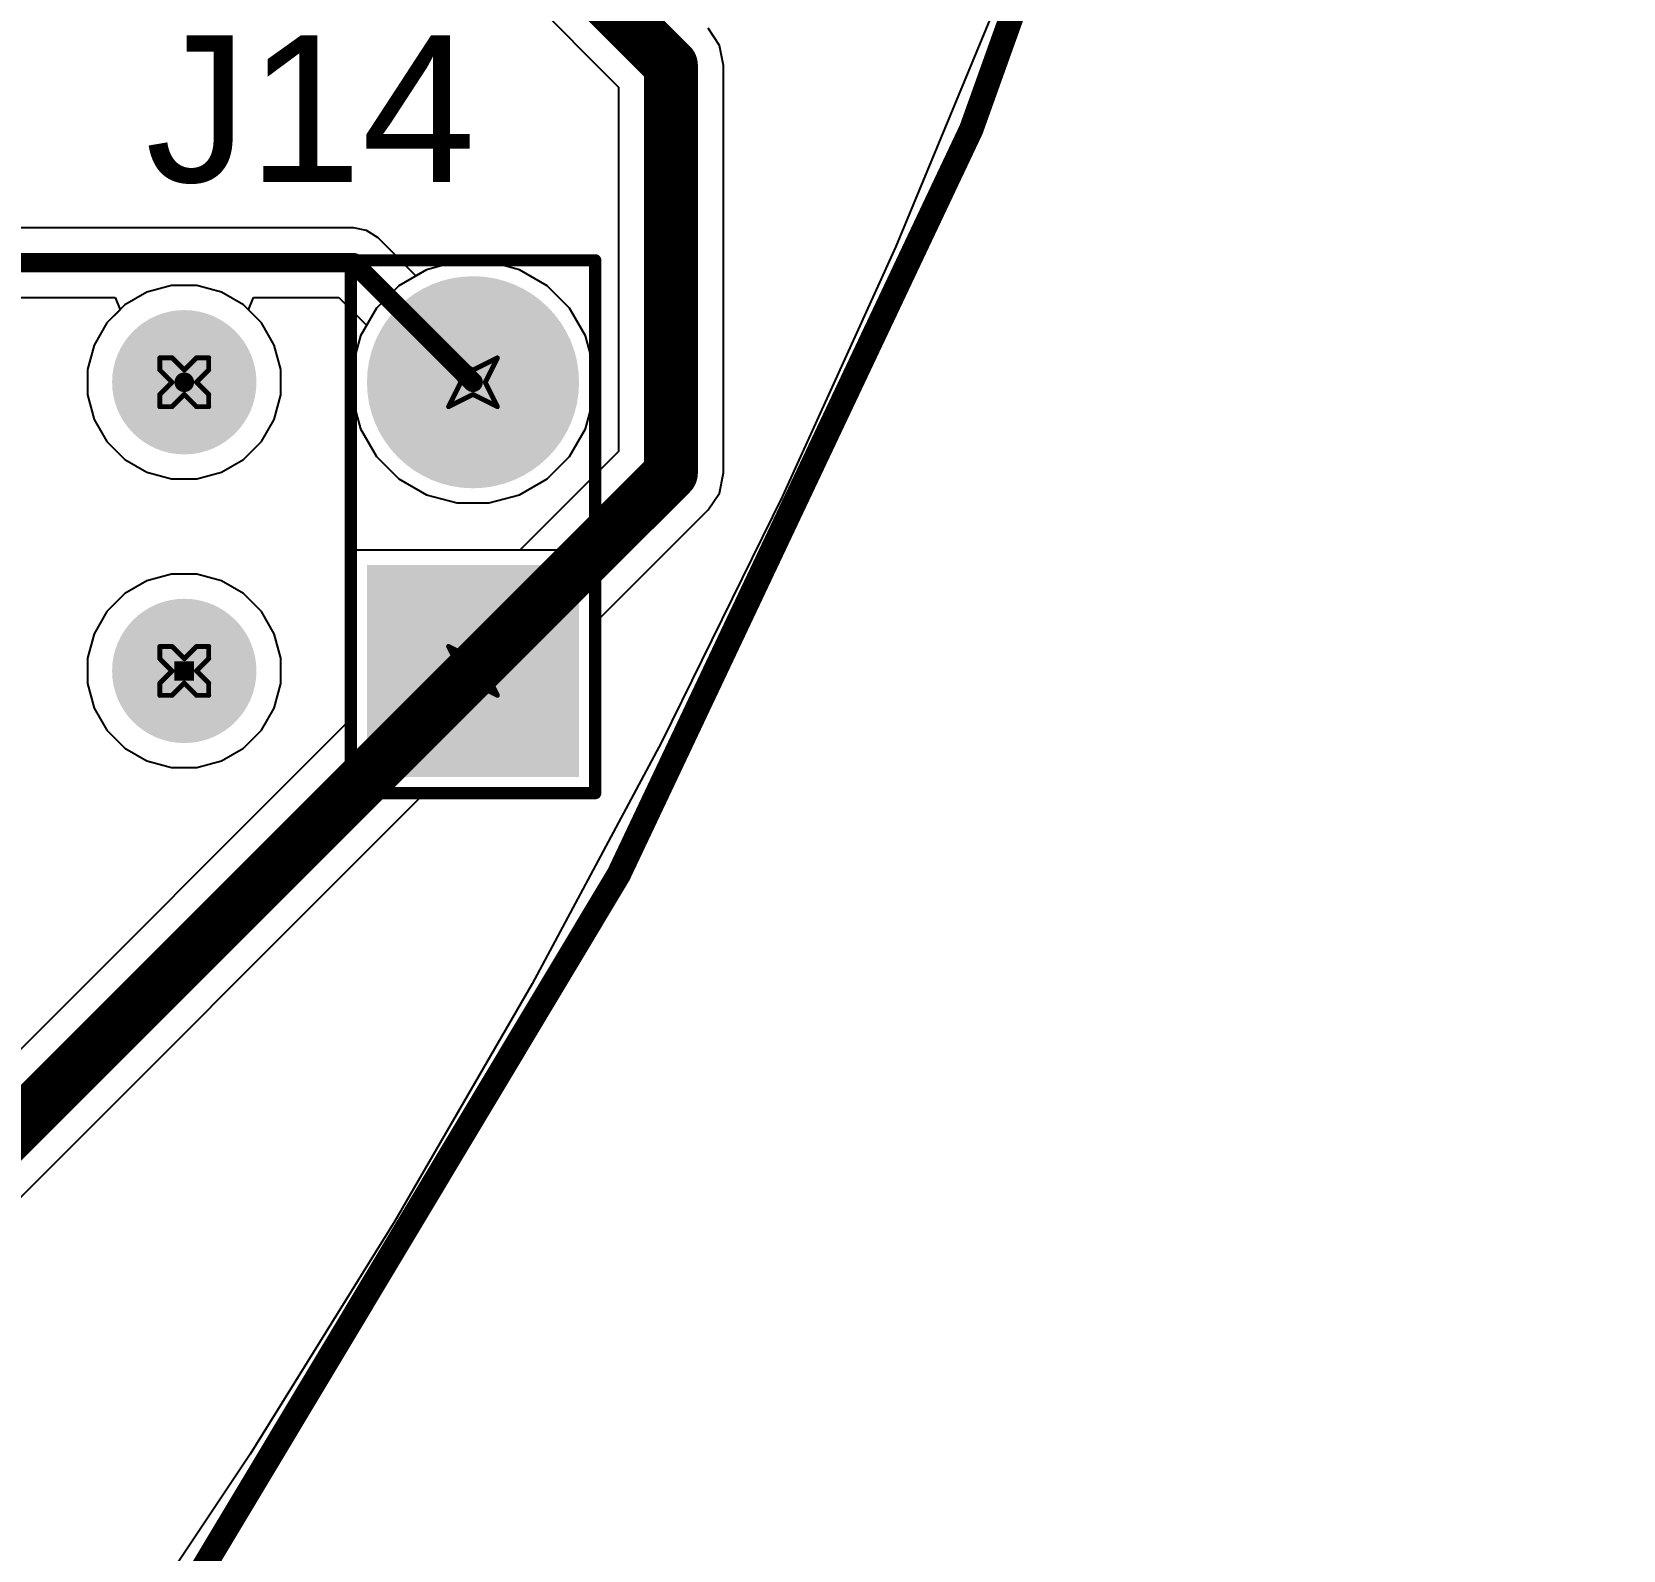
# Model space of a CAD drawing. Header units: inches. Extents: x -89 to 427, y -87 to 99.
# Drawn here: x 70.91 to 87.44, y -48.18 to -32.4 of the extents above; entities that cross this region are included whole.
import ezdxf

# ---------------------------------------------------------------- set-up
doc = ezdxf.new("R2010")
doc.units = ezdxf.units.IN
for name, color, linetype in [('Board_Outline', 56, 'Continuous'), ('Bottom Layer', 5, 'Continuous'), ('Bottom Solder', 6, 'Continuous'), ('Drill Drawing', 1, 'Continuous'), ('Multi-Layer', 9, 'Continuous'), ('Pad Holes', 156, 'Continuous'), ('Top Layer', 1, 'Continuous'), ('Top Overlay', 2, 'Continuous'), ('Top Solder', 216, 'Continuous')]:
    doc.layers.add(name, color=color, linetype=linetype)
doc.styles.add('Arial', font='', dxfattribs={"height": 0.2})
doc.styles.get('Arial').set_extended_font_data('Arial')

msp = doc.modelspace()

# ---------------------------------------------------------------- hatches: boundary and pattern name
at = {"layer": 'Bottom Layer'}
h = msp.add_hatch(color=5, dxfattribs=at)
edge = h.paths.add_edge_path()
edge.add_arc((75.489, -36.041), 1, 0, 360)
h = msp.add_hatch(color=5, dxfattribs=at)
edge = h.paths.add_edge_path()
edge.add_arc((75.489, -36.041), 1, 0, 360)
msp.add_hatch(color=5, dxfattribs=at).paths.add_polyline_path([(74.489, -40.041), (74.489, -38.041), (76.489, -38.041), (76.489, -40.041)])
msp.add_hatch(color=5, dxfattribs=at).paths.add_polyline_path([(74.489, -40.041), (74.489, -38.041), (76.489, -38.041), (76.489, -40.041)])
at = {"layer": 'Bottom Solder'}
h = msp.add_hatch(color=6, dxfattribs=at)
edge = h.paths.add_edge_path()
edge.add_arc((75.489, -36.041), 1.102, 0, 360)
h = msp.add_hatch(color=6, dxfattribs=at)
edge = h.paths.add_edge_path()
edge.add_arc((75.489, -36.041), 1.102, 0, 360)
h = msp.add_hatch(color=6, dxfattribs=at)
edge = h.paths.add_edge_path()
edge.add_arc((72.489, -36.041), 0.102, 0, 360)
for points in [[(74.387, -40.143), (74.387, -37.94), (76.59, -37.94), (76.59, -40.143)], [(74.387, -40.143), (74.387, -37.94), (76.59, -37.94), (76.59, -40.143)], [(72.387, -39.143), (72.387, -38.94), (72.59, -38.94), (72.59, -39.143)]]:
    msp.add_hatch(color=6, dxfattribs=at).paths.add_polyline_path(points)
at = {"layer": 'Multi-Layer'}
h = msp.add_hatch(color=9, dxfattribs=at)
edge = h.paths.add_edge_path()
edge.add_arc((75.489, -36.041), 1, 0, 360)
h = msp.add_hatch(color=9, dxfattribs=at)
edge = h.paths.add_edge_path()
edge.add_arc((75.489, -36.041), 1, 0, 360)
msp.add_hatch(color=9, dxfattribs=at).paths.add_polyline_path([(74.489, -40.041), (74.489, -38.041), (76.489, -38.041), (76.489, -40.041)])
msp.add_hatch(color=9, dxfattribs=at).paths.add_polyline_path([(74.489, -40.041), (74.489, -38.041), (76.489, -38.041), (76.489, -40.041)])
at = {"layer": 'Pad Holes'}
h = msp.add_hatch(color=7, dxfattribs=at)
edge = h.paths.add_edge_path()
edge.add_arc((72.489, -36.041), 0.75, 0, 360)
h = msp.add_hatch(color=7, dxfattribs=at)
edge = h.paths.add_edge_path()
edge.add_arc((75.489, -36.041), 0.6, 0, 360)
h = msp.add_hatch(color=7, dxfattribs=at)
edge = h.paths.add_edge_path()
edge.add_arc((75.489, -36.041), 0.6, 0, 360)
h = msp.add_hatch(color=7, dxfattribs=at)
edge = h.paths.add_edge_path()
edge.add_arc((72.489, -39.041), 0.75, 0, 360)
h = msp.add_hatch(color=7, dxfattribs=at)
edge = h.paths.add_edge_path()
edge.add_arc((75.489, -39.041), 0.6, 0, 360)
h = msp.add_hatch(color=7, dxfattribs=at)
edge = h.paths.add_edge_path()
edge.add_arc((75.489, -39.041), 0.6, 0, 360)
at = {"layer": 'Top Layer'}
h = msp.add_hatch(color=1, dxfattribs=at)
edge = h.paths.add_edge_path()
edge.add_arc((75.489, -36.041), 1, 0, 360)
h = msp.add_hatch(color=1, dxfattribs=at)
edge = h.paths.add_edge_path()
edge.add_arc((75.489, -36.041), 1, 0, 360)
msp.add_hatch(color=1, dxfattribs=at).paths.add_polyline_path([(74.489, -40.041), (74.489, -38.041), (76.489, -38.041), (76.489, -40.041)])
msp.add_hatch(color=1, dxfattribs=at).paths.add_polyline_path([(74.489, -40.041), (74.489, -38.041), (76.489, -38.041), (76.489, -40.041)])
at = {"layer": 'Top Solder'}
h = msp.add_hatch(color=216, dxfattribs=at)
edge = h.paths.add_edge_path()
edge.add_arc((75.489, -36.041), 1.102, 0, 360)
h = msp.add_hatch(color=216, dxfattribs=at)
edge = h.paths.add_edge_path()
edge.add_arc((75.489, -36.041), 1.102, 0, 360)
h = msp.add_hatch(color=216, dxfattribs=at)
edge = h.paths.add_edge_path()
edge.add_arc((72.489, -36.041), 0.102, 0, 360)
for points in [[(74.387, -40.143), (74.387, -37.94), (76.59, -37.94), (76.59, -40.143)], [(74.387, -40.143), (74.387, -37.94), (76.59, -37.94), (76.59, -40.143)], [(72.387, -39.143), (72.387, -38.94), (72.59, -38.94), (72.59, -39.143)]]:
    msp.add_hatch(color=216, dxfattribs=at).paths.add_polyline_path(points)

# ---------------------------------------------------------------- linework, layer by layer
at = {"layer": 'Board_Outline'}
msp.add_lwpolyline([(87.312, 0, 0.254, 0.254, 1), (-87.312, 0, 0.254, 0.254, 1)], format="xyseb", close=True, dxfattribs=at)
at = {"layer": 'Bottom Layer'}
for p, q in [((75.974, -31.944), (77.002, -32.973)), ((80.972, -31.998), (79.882, -34.63)), ((78.049, -32.54), (77.931, -32.363)), ((78.09, -32.748), (78.049, -32.54)), ((78.09, -36.984), (78.09, -32.748)), ((77.002, -32.973), (77.002, -36.759)), ((74.246, -34.435), (67.666, -34.435)), ((74.384, -34.463), (74.246, -34.435)), ((74.246, -34.435), (74.246, -34.435)), ((74.502, -34.542), (74.384, -34.463)), ((74.896, -34.936), (74.502, -34.542)), ((79.882, -34.63), (78.706, -37.225)), ((75.005, -34.873), (74.896, -34.936)), ((75.324, -34.787), (75.005, -34.873)), ((75.654, -34.787), (75.324, -34.787)), ((75.973, -34.873), (75.654, -34.787)), ((76.259, -35.038), (75.973, -34.873)), ((76.492, -35.271), (76.259, -35.038)), ((67.816, -35.161), (71.77, -35.161)), ((71.77, -35.161), (71.823, -35.288)), ((73.155, -35.288), (73.208, -35.161)), ((73.208, -35.161), (74.095, -35.161)), ((74.095, -35.161), (74.383, -35.448)), ((71.823, -35.288), (71.685, -35.425)), ((73.292, -35.425), (73.155, -35.288)), ((76.657, -35.557), (76.492, -35.271)), ((71.685, -35.425), (71.553, -35.654)), ((73.424, -35.654), (73.292, -35.425)), ((74.383, -35.448), (74.32, -35.557)), ((71.553, -35.654), (71.485, -35.909)), ((73.493, -35.909), (73.424, -35.654)), ((74.32, -35.557), (74.235, -35.876)), ((76.743, -35.876), (76.657, -35.557)), ((74.235, -35.876), (74.235, -36.206)), ((76.743, -36.206), (76.743, -35.876)), ((71.485, -35.909), (71.485, -36.173)), ((73.493, -36.173), (73.493, -35.909)), ((71.485, -36.173), (71.553, -36.429)), ((73.424, -36.429), (73.493, -36.173)), ((74.235, -36.206), (74.32, -36.525)), ((76.657, -36.525), (76.743, -36.206)), ((71.553, -36.429), (71.685, -36.658)), ((73.292, -36.658), (73.424, -36.429)), ((74.32, -36.525), (74.485, -36.811)), ((76.492, -36.811), (76.657, -36.525)), ((71.685, -36.658), (71.872, -36.845)), ((73.105, -36.845), (73.292, -36.658)), ((71.872, -36.845), (72.101, -36.977)), ((72.876, -36.977), (73.105, -36.845)), ((74.485, -36.811), (74.719, -37.045)), ((77.002, -36.759), (75.974, -37.787)), ((76.259, -37.045), (76.492, -36.811)), ((72.101, -36.977), (72.357, -37.045)), ((72.621, -37.045), (72.876, -36.977)), ((78.049, -37.192), (78.09, -36.984)), ((72.357, -37.045), (72.621, -37.045)), ((74.719, -37.045), (75.005, -37.21)), ((75.973, -37.21), (76.259, -37.045)), ((77.931, -37.368), (78.049, -37.192)), ((75.005, -37.21), (75.324, -37.295)), ((75.324, -37.295), (75.654, -37.295)), ((75.654, -37.295), (75.973, -37.21)), ((78.706, -37.225), (77.446, -39.78)), ((76.743, -38.556), (77.931, -37.368)), ((75.974, -37.787), (74.235, -37.787)), ((74.235, -37.787), (74.235, -39.526)), ((72.101, -38.106), (71.872, -38.238)), ((72.357, -38.037), (72.101, -38.106)), ((72.621, -38.037), (72.357, -38.037)), ((72.876, -38.106), (72.621, -38.037)), ((73.105, -38.238), (72.876, -38.106)), ((71.872, -38.238), (71.685, -38.425)), ((73.292, -38.425), (73.105, -38.238)), ((71.685, -38.425), (71.553, -38.654)), ((73.424, -38.654), (73.292, -38.425)), ((71.553, -38.654), (71.485, -38.909)), ((73.493, -38.909), (73.424, -38.654)), ((76.743, -40.295), (76.743, -38.556)), ((71.485, -38.909), (71.485, -39.173)), ((73.493, -39.173), (73.493, -38.909)), ((71.485, -39.173), (71.553, -39.429)), ((73.424, -39.429), (73.493, -39.173)), ((71.553, -39.429), (71.685, -39.658)), ((73.292, -39.658), (73.424, -39.429)), ((74.235, -39.526), (67.543, -46.218)), ((71.685, -39.658), (71.872, -39.845)), ((73.105, -39.845), (73.292, -39.658)), ((71.872, -39.845), (72.101, -39.977)), ((72.876, -39.977), (73.105, -39.845)), ((77.446, -39.78), (76.103, -42.293)), ((72.101, -39.977), (72.357, -40.045)), ((72.621, -40.045), (72.876, -39.977)), ((72.357, -40.045), (72.621, -40.045)), ((68.153, -47.146), (75.004, -40.295)), ((75.004, -40.295), (76.743, -40.295)), ((76.103, -42.293), (74.678, -44.76)), ((74.678, -44.76), (73.174, -47.18)), ((73.174, -47.18), (71.591, -49.549))]:
    msp.add_line(p, q, dxfattribs=at)
for points in [[(75.489, -30.69, 0.559, 0.559, 0), (77.546, -32.748, 0.559, 0.559, 0)], [(77.546, -36.984, 0.559, 0.559, 0), (77.546, -32.748, 0.559, 0.559, 0)], [(67.666, -34.798, 0.203, 0.203, 0), (74.246, -34.798, 0.203, 0.203, 0)], [(74.246, -34.798, 0.203, 0.203, 0), (75.489, -36.041, 0.203, 0.203, 0)], [(75.489, -39.041, 0.559, 0.559, 0), (77.546, -36.984, 0.559, 0.559, 0)], [(67.769, -46.761, 0.559, 0.559, 0), (75.489, -39.041, 0.559, 0.559, 0)]]:
    msp.add_lwpolyline(points, format="xyseb", dxfattribs=at)
for points in [[(77.406, -32.748, 0.279, 0.279, 1), (77.686, -32.748, 0.279, 0.279, 1)], [(77.406, -32.748, 0.279, 0.279, 1), (77.686, -32.748, 0.279, 0.279, 1)], [(74.195, -34.798, 0.102, 0.102, 1), (74.296, -34.798, 0.102, 0.102, 1)], [(74.195, -34.798, 0.102, 0.102, 1), (74.296, -34.798, 0.102, 0.102, 1)], [(75.438, -36.041, 0.102, 0.102, 1), (75.54, -36.041, 0.102, 0.102, 1)], [(77.406, -36.984, 0.279, 0.279, 1), (77.686, -36.984, 0.279, 0.279, 1)], [(77.406, -36.984, 0.279, 0.279, 1), (77.686, -36.984, 0.279, 0.279, 1)], [(75.349, -39.041, 0.279, 0.279, 1), (75.629, -39.041, 0.279, 0.279, 1)], [(75.349, -39.041, 0.279, 0.279, 1), (75.629, -39.041, 0.279, 0.279, 1)]]:
    msp.add_lwpolyline(points, format="xyseb", close=True, dxfattribs=at)
at = {"layer": 'Drill Drawing'}
for points in [[(72.235, -35.914, 0.0508, 0.0508, 0), (72.235, -35.787, 0.0508, 0.0508, 0)], [(72.235, -35.787, 0.0508, 0.0508, 0), (72.362, -35.787, 0.0508, 0.0508, 0)], [(72.362, -35.787, 0.0508, 0.0508, 0), (72.489, -35.914, 0.0508, 0.0508, 0)], [(72.489, -35.914, 0.0508, 0.0508, 0), (72.616, -35.787, 0.0508, 0.0508, 0)], [(72.616, -35.787, 0.0508, 0.0508, 0), (72.743, -35.787, 0.0508, 0.0508, 0)], [(72.743, -35.914, 0.0508, 0.0508, 0), (72.743, -35.787, 0.0508, 0.0508, 0)], [(75.235, -35.787, 0.0508, 0.0508, 0), (75.489, -35.914, 0.0508, 0.0508, 0)], [(75.235, -35.787, 0.0508, 0.0508, 0), (75.362, -36.041, 0.0508, 0.0508, 0)], [(75.489, -35.914, 0.0508, 0.0508, 0), (75.743, -35.787, 0.0508, 0.0508, 0)], [(75.616, -36.041, 0.0508, 0.0508, 0), (75.743, -35.787, 0.0508, 0.0508, 0)], [(72.235, -35.914, 0.0508, 0.0508, 0), (72.362, -36.041, 0.0508, 0.0508, 0)], [(72.235, -36.168, 0.0508, 0.0508, 0), (72.362, -36.041, 0.0508, 0.0508, 0)], [(72.616, -36.041, 0.0508, 0.0508, 0), (72.743, -35.914, 0.0508, 0.0508, 0)], [(72.616, -36.041, 0.0508, 0.0508, 0), (72.743, -36.168, 0.0508, 0.0508, 0)], [(75.235, -36.295, 0.0508, 0.0508, 0), (75.362, -36.041, 0.0508, 0.0508, 0)], [(75.616, -36.041, 0.0508, 0.0508, 0), (75.743, -36.295, 0.0508, 0.0508, 0)], [(72.235, -36.295, 0.0508, 0.0508, 0), (72.235, -36.168, 0.0508, 0.0508, 0)], [(72.362, -36.295, 0.0508, 0.0508, 0), (72.489, -36.168, 0.0508, 0.0508, 0)], [(72.489, -36.168, 0.0508, 0.0508, 0), (72.616, -36.295, 0.0508, 0.0508, 0)], [(72.743, -36.295, 0.0508, 0.0508, 0), (72.743, -36.168, 0.0508, 0.0508, 0)], [(75.235, -36.295, 0.0508, 0.0508, 0), (75.489, -36.168, 0.0508, 0.0508, 0)], [(75.489, -36.168, 0.0508, 0.0508, 0), (75.743, -36.295, 0.0508, 0.0508, 0)], [(72.235, -36.295, 0.0508, 0.0508, 0), (72.362, -36.295, 0.0508, 0.0508, 0)], [(72.616, -36.295, 0.0508, 0.0508, 0), (72.743, -36.295, 0.0508, 0.0508, 0)], [(72.235, -38.914, 0.0508, 0.0508, 0), (72.235, -38.787, 0.0508, 0.0508, 0)], [(72.235, -38.787, 0.0508, 0.0508, 0), (72.362, -38.787, 0.0508, 0.0508, 0)], [(72.362, -38.787, 0.0508, 0.0508, 0), (72.489, -38.914, 0.0508, 0.0508, 0)], [(72.489, -38.914, 0.0508, 0.0508, 0), (72.616, -38.787, 0.0508, 0.0508, 0)], [(72.616, -38.787, 0.0508, 0.0508, 0), (72.743, -38.787, 0.0508, 0.0508, 0)], [(72.743, -38.914, 0.0508, 0.0508, 0), (72.743, -38.787, 0.0508, 0.0508, 0)], [(75.235, -38.787, 0.0508, 0.0508, 0), (75.489, -38.914, 0.0508, 0.0508, 0)], [(75.235, -38.787, 0.0508, 0.0508, 0), (75.362, -39.041, 0.0508, 0.0508, 0)], [(75.489, -38.914, 0.0508, 0.0508, 0), (75.743, -38.787, 0.0508, 0.0508, 0)], [(75.616, -39.041, 0.0508, 0.0508, 0), (75.743, -38.787, 0.0508, 0.0508, 0)], [(72.235, -38.914, 0.0508, 0.0508, 0), (72.362, -39.041, 0.0508, 0.0508, 0)], [(72.235, -39.168, 0.0508, 0.0508, 0), (72.362, -39.041, 0.0508, 0.0508, 0)], [(72.616, -39.041, 0.0508, 0.0508, 0), (72.743, -38.914, 0.0508, 0.0508, 0)], [(72.616, -39.041, 0.0508, 0.0508, 0), (72.743, -39.168, 0.0508, 0.0508, 0)], [(75.235, -39.295, 0.0508, 0.0508, 0), (75.362, -39.041, 0.0508, 0.0508, 0)], [(75.616, -39.041, 0.0508, 0.0508, 0), (75.743, -39.295, 0.0508, 0.0508, 0)], [(72.235, -39.295, 0.0508, 0.0508, 0), (72.235, -39.168, 0.0508, 0.0508, 0)], [(72.362, -39.295, 0.0508, 0.0508, 0), (72.489, -39.168, 0.0508, 0.0508, 0)], [(72.489, -39.168, 0.0508, 0.0508, 0), (72.616, -39.295, 0.0508, 0.0508, 0)], [(72.743, -39.295, 0.0508, 0.0508, 0), (72.743, -39.168, 0.0508, 0.0508, 0)], [(75.235, -39.295, 0.0508, 0.0508, 0), (75.489, -39.168, 0.0508, 0.0508, 0)], [(75.489, -39.168, 0.0508, 0.0508, 0), (75.743, -39.295, 0.0508, 0.0508, 0)], [(72.235, -39.295, 0.0508, 0.0508, 0), (72.362, -39.295, 0.0508, 0.0508, 0)], [(72.616, -39.295, 0.0508, 0.0508, 0), (72.743, -39.295, 0.0508, 0.0508, 0)]]:
    msp.add_lwpolyline(points, format="xyseb", dxfattribs=at)
for points in [[(72.222, -35.787, 0.0254, 0.0254, 1), (72.248, -35.787, 0.0254, 0.0254, 1)], [(72.222, -35.787, 0.0254, 0.0254, 1), (72.248, -35.787, 0.0254, 0.0254, 1)], [(72.349, -35.787, 0.0254, 0.0254, 1), (72.375, -35.787, 0.0254, 0.0254, 1)], [(72.349, -35.787, 0.0254, 0.0254, 1), (72.375, -35.787, 0.0254, 0.0254, 1)], [(72.603, -35.787, 0.0254, 0.0254, 1), (72.629, -35.787, 0.0254, 0.0254, 1)], [(72.603, -35.787, 0.0254, 0.0254, 1), (72.629, -35.787, 0.0254, 0.0254, 1)], [(72.73, -35.787, 0.0254, 0.0254, 1), (72.756, -35.787, 0.0254, 0.0254, 1)], [(72.73, -35.787, 0.0254, 0.0254, 1), (72.756, -35.787, 0.0254, 0.0254, 1)], [(75.222, -35.787, 0.0254, 0.0254, 1), (75.247, -35.787, 0.0254, 0.0254, 1)], [(75.222, -35.787, 0.0254, 0.0254, 1), (75.247, -35.787, 0.0254, 0.0254, 1)], [(75.73, -35.787, 0.0254, 0.0254, 1), (75.755, -35.787, 0.0254, 0.0254, 1)], [(75.73, -35.787, 0.0254, 0.0254, 1), (75.755, -35.787, 0.0254, 0.0254, 1)], [(72.222, -35.914, 0.0254, 0.0254, 1), (72.248, -35.914, 0.0254, 0.0254, 1)], [(72.222, -35.914, 0.0254, 0.0254, 1), (72.248, -35.914, 0.0254, 0.0254, 1)], [(72.349, -36.041, 0.0254, 0.0254, 1), (72.375, -36.041, 0.0254, 0.0254, 1)], [(72.349, -36.041, 0.0254, 0.0254, 1), (72.375, -36.041, 0.0254, 0.0254, 1)], [(72.476, -35.914, 0.0254, 0.0254, 1), (72.502, -35.914, 0.0254, 0.0254, 1)], [(72.476, -35.914, 0.0254, 0.0254, 1), (72.502, -35.914, 0.0254, 0.0254, 1)], [(72.603, -36.041, 0.0254, 0.0254, 1), (72.629, -36.041, 0.0254, 0.0254, 1)], [(72.603, -36.041, 0.0254, 0.0254, 1), (72.629, -36.041, 0.0254, 0.0254, 1)], [(72.73, -35.914, 0.0254, 0.0254, 1), (72.756, -35.914, 0.0254, 0.0254, 1)], [(72.73, -35.914, 0.0254, 0.0254, 1), (72.756, -35.914, 0.0254, 0.0254, 1)], [(75.349, -36.041, 0.0254, 0.0254, 1), (75.374, -36.041, 0.0254, 0.0254, 1)], [(75.349, -36.041, 0.0254, 0.0254, 1), (75.374, -36.041, 0.0254, 0.0254, 1)], [(75.476, -35.914, 0.0254, 0.0254, 1), (75.501, -35.914, 0.0254, 0.0254, 1)], [(75.476, -35.914, 0.0254, 0.0254, 1), (75.501, -35.914, 0.0254, 0.0254, 1)], [(75.603, -36.041, 0.0254, 0.0254, 1), (75.629, -36.041, 0.0254, 0.0254, 1)], [(75.603, -36.041, 0.0254, 0.0254, 1), (75.629, -36.041, 0.0254, 0.0254, 1)], [(72.222, -36.168, 0.0254, 0.0254, 1), (72.248, -36.168, 0.0254, 0.0254, 1)], [(72.222, -36.168, 0.0254, 0.0254, 1), (72.248, -36.168, 0.0254, 0.0254, 1)], [(72.476, -36.168, 0.0254, 0.0254, 1), (72.502, -36.168, 0.0254, 0.0254, 1)], [(72.476, -36.168, 0.0254, 0.0254, 1), (72.502, -36.168, 0.0254, 0.0254, 1)], [(72.73, -36.168, 0.0254, 0.0254, 1), (72.756, -36.168, 0.0254, 0.0254, 1)], [(72.73, -36.168, 0.0254, 0.0254, 1), (72.756, -36.168, 0.0254, 0.0254, 1)], [(75.476, -36.168, 0.0254, 0.0254, 1), (75.501, -36.168, 0.0254, 0.0254, 1)], [(75.476, -36.168, 0.0254, 0.0254, 1), (75.501, -36.168, 0.0254, 0.0254, 1)], [(72.222, -36.295, 0.0254, 0.0254, 1), (72.248, -36.295, 0.0254, 0.0254, 1)], [(72.222, -36.295, 0.0254, 0.0254, 1), (72.248, -36.295, 0.0254, 0.0254, 1)], [(72.349, -36.295, 0.0254, 0.0254, 1), (72.375, -36.295, 0.0254, 0.0254, 1)], [(72.349, -36.295, 0.0254, 0.0254, 1), (72.375, -36.295, 0.0254, 0.0254, 1)], [(72.603, -36.295, 0.0254, 0.0254, 1), (72.629, -36.295, 0.0254, 0.0254, 1)], [(72.603, -36.295, 0.0254, 0.0254, 1), (72.629, -36.295, 0.0254, 0.0254, 1)], [(72.73, -36.295, 0.0254, 0.0254, 1), (72.756, -36.295, 0.0254, 0.0254, 1)], [(72.73, -36.295, 0.0254, 0.0254, 1), (72.756, -36.295, 0.0254, 0.0254, 1)], [(75.222, -36.295, 0.0254, 0.0254, 1), (75.247, -36.295, 0.0254, 0.0254, 1)], [(75.222, -36.295, 0.0254, 0.0254, 1), (75.247, -36.295, 0.0254, 0.0254, 1)], [(75.73, -36.295, 0.0254, 0.0254, 1), (75.755, -36.295, 0.0254, 0.0254, 1)], [(75.73, -36.295, 0.0254, 0.0254, 1), (75.755, -36.295, 0.0254, 0.0254, 1)], [(72.222, -38.787, 0.0254, 0.0254, 1), (72.248, -38.787, 0.0254, 0.0254, 1)], [(72.222, -38.787, 0.0254, 0.0254, 1), (72.248, -38.787, 0.0254, 0.0254, 1)], [(72.349, -38.787, 0.0254, 0.0254, 1), (72.375, -38.787, 0.0254, 0.0254, 1)], [(72.349, -38.787, 0.0254, 0.0254, 1), (72.375, -38.787, 0.0254, 0.0254, 1)], [(72.603, -38.787, 0.0254, 0.0254, 1), (72.629, -38.787, 0.0254, 0.0254, 1)], [(72.603, -38.787, 0.0254, 0.0254, 1), (72.629, -38.787, 0.0254, 0.0254, 1)], [(72.73, -38.787, 0.0254, 0.0254, 1), (72.756, -38.787, 0.0254, 0.0254, 1)], [(72.73, -38.787, 0.0254, 0.0254, 1), (72.756, -38.787, 0.0254, 0.0254, 1)], [(75.222, -38.787, 0.0254, 0.0254, 1), (75.247, -38.787, 0.0254, 0.0254, 1)], [(75.222, -38.787, 0.0254, 0.0254, 1), (75.247, -38.787, 0.0254, 0.0254, 1)], [(75.73, -38.787, 0.0254, 0.0254, 1), (75.755, -38.787, 0.0254, 0.0254, 1)], [(75.73, -38.787, 0.0254, 0.0254, 1), (75.755, -38.787, 0.0254, 0.0254, 1)], [(72.222, -38.914, 0.0254, 0.0254, 1), (72.248, -38.914, 0.0254, 0.0254, 1)], [(72.222, -38.914, 0.0254, 0.0254, 1), (72.248, -38.914, 0.0254, 0.0254, 1)], [(72.349, -39.041, 0.0254, 0.0254, 1), (72.375, -39.041, 0.0254, 0.0254, 1)], [(72.349, -39.041, 0.0254, 0.0254, 1), (72.375, -39.041, 0.0254, 0.0254, 1)], [(72.476, -38.914, 0.0254, 0.0254, 1), (72.502, -38.914, 0.0254, 0.0254, 1)], [(72.476, -38.914, 0.0254, 0.0254, 1), (72.502, -38.914, 0.0254, 0.0254, 1)], [(72.603, -39.041, 0.0254, 0.0254, 1), (72.629, -39.041, 0.0254, 0.0254, 1)], [(72.603, -39.041, 0.0254, 0.0254, 1), (72.629, -39.041, 0.0254, 0.0254, 1)], [(72.73, -38.914, 0.0254, 0.0254, 1), (72.756, -38.914, 0.0254, 0.0254, 1)], [(72.73, -38.914, 0.0254, 0.0254, 1), (72.756, -38.914, 0.0254, 0.0254, 1)], [(75.349, -39.041, 0.0254, 0.0254, 1), (75.374, -39.041, 0.0254, 0.0254, 1)], [(75.349, -39.041, 0.0254, 0.0254, 1), (75.374, -39.041, 0.0254, 0.0254, 1)], [(75.476, -38.914, 0.0254, 0.0254, 1), (75.501, -38.914, 0.0254, 0.0254, 1)], [(75.476, -38.914, 0.0254, 0.0254, 1), (75.501, -38.914, 0.0254, 0.0254, 1)], [(75.603, -39.041, 0.0254, 0.0254, 1), (75.629, -39.041, 0.0254, 0.0254, 1)], [(75.603, -39.041, 0.0254, 0.0254, 1), (75.629, -39.041, 0.0254, 0.0254, 1)], [(72.222, -39.168, 0.0254, 0.0254, 1), (72.248, -39.168, 0.0254, 0.0254, 1)], [(72.222, -39.168, 0.0254, 0.0254, 1), (72.248, -39.168, 0.0254, 0.0254, 1)], [(72.476, -39.168, 0.0254, 0.0254, 1), (72.502, -39.168, 0.0254, 0.0254, 1)], [(72.476, -39.168, 0.0254, 0.0254, 1), (72.502, -39.168, 0.0254, 0.0254, 1)], [(72.73, -39.168, 0.0254, 0.0254, 1), (72.756, -39.168, 0.0254, 0.0254, 1)], [(72.73, -39.168, 0.0254, 0.0254, 1), (72.756, -39.168, 0.0254, 0.0254, 1)], [(75.476, -39.168, 0.0254, 0.0254, 1), (75.501, -39.168, 0.0254, 0.0254, 1)], [(75.476, -39.168, 0.0254, 0.0254, 1), (75.501, -39.168, 0.0254, 0.0254, 1)], [(72.222, -39.295, 0.0254, 0.0254, 1), (72.248, -39.295, 0.0254, 0.0254, 1)], [(72.222, -39.295, 0.0254, 0.0254, 1), (72.248, -39.295, 0.0254, 0.0254, 1)], [(72.349, -39.295, 0.0254, 0.0254, 1), (72.375, -39.295, 0.0254, 0.0254, 1)], [(72.349, -39.295, 0.0254, 0.0254, 1), (72.375, -39.295, 0.0254, 0.0254, 1)], [(72.603, -39.295, 0.0254, 0.0254, 1), (72.629, -39.295, 0.0254, 0.0254, 1)], [(72.603, -39.295, 0.0254, 0.0254, 1), (72.629, -39.295, 0.0254, 0.0254, 1)], [(72.73, -39.295, 0.0254, 0.0254, 1), (72.756, -39.295, 0.0254, 0.0254, 1)], [(72.73, -39.295, 0.0254, 0.0254, 1), (72.756, -39.295, 0.0254, 0.0254, 1)], [(75.222, -39.295, 0.0254, 0.0254, 1), (75.247, -39.295, 0.0254, 0.0254, 1)], [(75.222, -39.295, 0.0254, 0.0254, 1), (75.247, -39.295, 0.0254, 0.0254, 1)], [(75.73, -39.295, 0.0254, 0.0254, 1), (75.755, -39.295, 0.0254, 0.0254, 1)], [(75.73, -39.295, 0.0254, 0.0254, 1), (75.755, -39.295, 0.0254, 0.0254, 1)]]:
    msp.add_lwpolyline(points, format="xyseb", close=True, dxfattribs=at)
at = {"layer": 'Top Layer'}
for p, q in [((80.972, -31.998), (79.882, -34.63)), ((79.882, -34.63), (78.706, -37.225)), ((75.005, -34.873), (74.719, -35.038)), ((75.324, -34.787), (75.005, -34.873)), ((75.654, -34.787), (75.324, -34.787)), ((75.973, -34.873), (75.654, -34.787)), ((76.259, -35.038), (75.973, -34.873)), ((72.357, -35.037), (72.101, -35.106)), ((72.621, -35.037), (72.357, -35.037)), ((72.876, -35.106), (72.621, -35.037)), ((74.719, -35.038), (74.485, -35.271)), ((76.492, -35.271), (76.259, -35.038)), ((72.101, -35.106), (71.872, -35.238)), ((73.105, -35.238), (72.876, -35.106)), ((71.872, -35.238), (71.685, -35.425)), ((73.292, -35.425), (73.105, -35.238)), ((74.485, -35.271), (74.32, -35.557)), ((76.657, -35.557), (76.492, -35.271)), ((71.685, -35.425), (71.553, -35.654)), ((73.424, -35.654), (73.292, -35.425)), ((71.553, -35.654), (71.485, -35.909)), ((73.493, -35.909), (73.424, -35.654)), ((74.32, -35.557), (74.235, -35.876)), ((76.743, -35.876), (76.657, -35.557)), ((74.235, -35.876), (74.235, -36.206)), ((76.743, -36.206), (76.743, -35.876)), ((71.485, -35.909), (71.485, -36.173)), ((73.493, -36.173), (73.493, -35.909)), ((71.485, -36.173), (71.553, -36.429)), ((73.424, -36.429), (73.493, -36.173)), ((74.235, -36.206), (74.32, -36.525)), ((76.657, -36.525), (76.743, -36.206)), ((71.553, -36.429), (71.685, -36.658)), ((73.292, -36.658), (73.424, -36.429)), ((74.32, -36.525), (74.485, -36.811)), ((76.492, -36.811), (76.657, -36.525)), ((71.685, -36.658), (71.872, -36.845)), ((73.105, -36.845), (73.292, -36.658)), ((71.872, -36.845), (72.101, -36.977)), ((72.876, -36.977), (73.105, -36.845)), ((74.485, -36.811), (74.719, -37.045)), ((76.259, -37.045), (76.492, -36.811)), ((72.101, -36.977), (72.357, -37.045)), ((72.621, -37.045), (72.876, -36.977)), ((72.357, -37.045), (72.621, -37.045)), ((74.719, -37.045), (75.005, -37.21)), ((75.973, -37.21), (76.259, -37.045)), ((75.005, -37.21), (75.324, -37.295)), ((75.324, -37.295), (75.654, -37.295)), ((75.654, -37.295), (75.973, -37.21)), ((78.706, -37.225), (77.446, -39.78)), ((76.743, -37.787), (74.235, -37.787)), ((74.235, -37.787), (74.235, -40.295)), ((76.743, -40.295), (76.743, -37.787)), ((72.101, -38.106), (71.872, -38.238)), ((72.357, -38.037), (72.101, -38.106)), ((72.621, -38.037), (72.357, -38.037)), ((72.876, -38.106), (72.621, -38.037)), ((73.105, -38.238), (72.876, -38.106)), ((71.872, -38.238), (71.685, -38.425)), ((73.292, -38.425), (73.105, -38.238)), ((71.685, -38.425), (71.553, -38.654)), ((73.424, -38.654), (73.292, -38.425)), ((71.553, -38.654), (71.485, -38.909)), ((73.493, -38.909), (73.424, -38.654)), ((71.485, -38.909), (71.485, -39.173)), ((73.493, -39.173), (73.493, -38.909)), ((71.485, -39.173), (71.553, -39.429)), ((73.424, -39.429), (73.493, -39.173)), ((71.553, -39.429), (71.685, -39.658)), ((73.292, -39.658), (73.424, -39.429)), ((71.685, -39.658), (71.872, -39.845)), ((73.105, -39.845), (73.292, -39.658)), ((71.872, -39.845), (72.101, -39.977)), ((72.876, -39.977), (73.105, -39.845)), ((77.446, -39.78), (76.103, -42.293)), ((72.101, -39.977), (72.357, -40.045)), ((72.621, -40.045), (72.876, -39.977)), ((72.357, -40.045), (72.621, -40.045)), ((74.235, -40.295), (76.743, -40.295)), ((76.103, -42.293), (74.678, -44.76)), ((74.678, -44.76), (73.174, -47.18)), ((73.174, -47.18), (71.591, -49.549))]:
    msp.add_line(p, q, dxfattribs=at)
at = {"layer": 'Top Overlay'}
for points in [[(74.219, -40.311, 0.127, 0.127, 0), (74.219, -34.774, 0.127, 0.127, 0)], [(74.219, -34.774, 0.127, 0.127, 0), (76.759, -34.774, 0.127, 0.127, 0)], [(76.759, -40.311, 0.127, 0.127, 0), (76.759, -34.774, 0.127, 0.127, 0)], [(74.219, -40.311, 0.127, 0.127, 0), (76.759, -40.311, 0.127, 0.127, 0)]]:
    msp.add_lwpolyline(points, format="xyseb", dxfattribs=at)
for points in [[(74.187, -34.774, 0.0635, 0.0635, 1), (74.251, -34.774, 0.0635, 0.0635, 1)], [(74.187, -34.774, 0.0635, 0.0635, 1), (74.251, -34.774, 0.0635, 0.0635, 1)], [(76.727, -34.774, 0.0635, 0.0635, 1), (76.791, -34.774, 0.0635, 0.0635, 1)], [(76.727, -34.774, 0.0635, 0.0635, 1), (76.791, -34.774, 0.0635, 0.0635, 1)], [(74.187, -40.311, 0.0635, 0.0635, 1), (74.251, -40.311, 0.0635, 0.0635, 1)], [(74.187, -40.311, 0.0635, 0.0635, 1), (74.251, -40.311, 0.0635, 0.0635, 1)], [(76.727, -40.311, 0.0635, 0.0635, 1), (76.791, -40.311, 0.0635, 0.0635, 1)], [(76.727, -40.311, 0.0635, 0.0635, 1), (76.791, -40.311, 0.0635, 0.0635, 1)]]:
    msp.add_lwpolyline(points, format="xyseb", close=True, dxfattribs=at)

# ---------------------------------------------------------------- texts
at = {"layer": 'Top Overlay', "style": 'Arial'}
msp.add_text('J14', height=1.524, dxfattribs=at).set_placement((72.085, -33.96))

doc.saveas('drawing.dxf')
